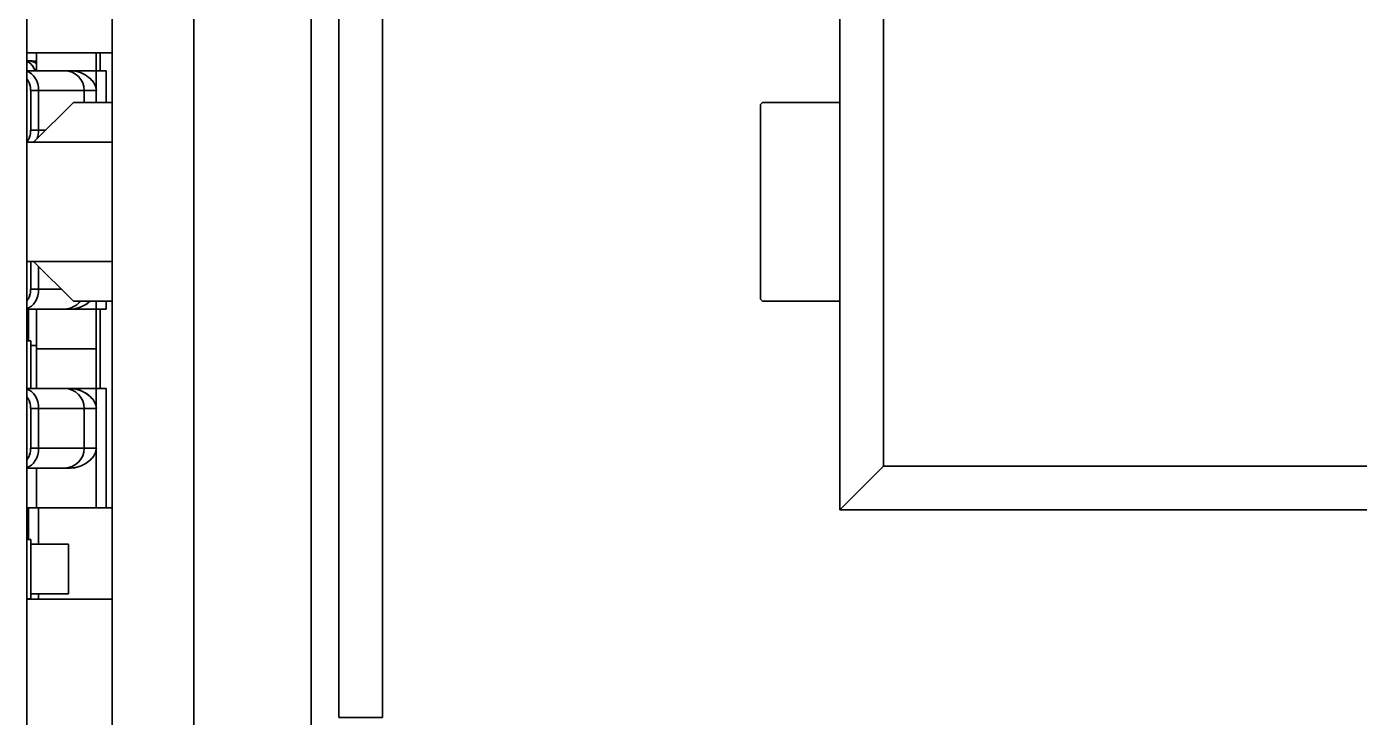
# Model space of a CAD drawing. Extents: x 146 to 1134, y 78 to 926.
# Drawn here: x 676.56 to 683.26, y 352.51 to 355.99 of the extents above; entities that cross this region are included whole.
import ezdxf

# ---------------------------------------------------------------- set-up
doc = ezdxf.new("R2010")
doc.units = 0

msp = doc.modelspace()

# ---------------------------------------------------------------- linework, layer by layer
at = {"color": 7, "lineweight": 35}
msp.add_line((676.5588, 330.1072), (676.5588, 371.6772), dxfattribs=at)
msp.add_line((676.5588, 330.1072), (676.5588, 371.6772), dxfattribs=at)
at = {"color": 7, "lineweight": 35, "ltscale": 0.301}
for p, q in [((676.9888, 350.3372), (676.9888, 362.3772)), ((676.9888, 362.3772), (676.9888, 350.3372)), ((676.9888, 362.3772), (676.9888, 350.3372))]:
    msp.add_line(p, q, dxfattribs=at)
at = {"color": 7, "lineweight": 35, "ltscale": 0.278}
for p, q in [((677.3989, 361.9172), (677.3989, 350.7972)), ((677.3989, 350.7972), (677.3989, 361.9172))]:
    msp.add_line(p, q, dxfattribs=at)
at = {"color": 7, "lineweight": 35, "ltscale": 0.2075}
msp.add_line((677.9888, 352.2072), (677.9888, 360.5072), dxfattribs=at)
msp.add_line((677.9888, 352.2072), (677.9888, 360.5072), dxfattribs=at)
at = {"color": 7, "lineweight": 35, "ltscale": 0.19225}
for p, q in [((678.1295, 352.5122), (678.1295, 360.2022)), ((678.1295, 360.2022), (678.1295, 352.5122)), ((678.3489, 352.5122), (678.3489, 360.2022)), ((678.3489, 352.5122), (678.3489, 360.2022))]:
    msp.add_line(p, q, dxfattribs=at)
at = {"color": 7, "lineweight": 35, "ltscale": 0.139999}
msp.add_line((680.6489, 353.5572), (680.6489, 359.1572), dxfattribs=at)
msp.add_line((680.6489, 353.5572), (680.6489, 359.1572), dxfattribs=at)
at = {"color": 7, "lineweight": 35, "ltscale": 0.129031}
msp.add_line((680.8682, 358.9378), (680.8682, 353.7766), dxfattribs=at)
msp.add_line((680.8682, 358.9378), (680.8682, 353.7766), dxfattribs=at)
at = {"color": 7, "lineweight": 35, "ltscale": 0.0325}
msp.add_line((680.6489, 357.0072), (680.6489, 355.7072), dxfattribs=at)
at = {"color": 7, "lineweight": 35, "ltscale": 0.010751}
msp.add_line((676.5588, 355.8572), (676.9889, 355.8572), dxfattribs=at)
at = {"color": 7, "lineweight": 35, "ltscale": 0.01075}
for p, q in [((676.5588, 355.8572), (676.9888, 355.8572)), ((676.9888, 355.8572), (676.5588, 355.8572)), ((676.5588, 355.4072), (676.9888, 355.4072)), ((676.5588, 355.4072), (676.9888, 355.4072)), ((676.9888, 355.4072), (676.5588, 355.4072)), ((676.9888, 354.8072), (676.5588, 354.8072)), ((676.9888, 354.8072), (676.5588, 354.8072)), ((676.5588, 354.8072), (676.9888, 354.8072)), ((676.9888, 353.1072), (676.5588, 353.1072)), ((676.5588, 353.1072), (676.9888, 353.1072))]:
    msp.add_line(p, q, dxfattribs=at)
at = {"color": 7, "lineweight": 35, "ltscale": 0.002248}
for p, q in [((676.6088, 355.7672), (676.6088, 355.8571)), ((676.6088, 355.8571), (676.6088, 355.7672)), ((676.9089, 355.8571), (676.9089, 355.7672))]:
    msp.add_line(p, q, dxfattribs=at)
at = {"color": 7, "lineweight": 35, "ltscale": 0.000774384}
for p, q in [((676.6088, 355.8571), (676.6088, 355.8262)), ((676.9089, 355.8571), (676.9089, 355.8262))]:
    msp.add_line(p, q, dxfattribs=at)
at = {"color": 7, "lineweight": 35, "ltscale": 0.001475}
for p, q in [((676.6088, 355.8262), (676.6088, 355.7672)), ((676.9089, 355.8262), (676.9089, 355.7672)), ((676.6088, 354.5672), (676.6088, 354.5082)), ((676.9089, 354.5672), (676.9089, 354.5082)), ((676.6088, 354.2262), (676.6088, 354.1672)), ((676.9089, 354.2262), (676.9089, 354.1672))]:
    msp.add_line(p, q, dxfattribs=at)
at = {"color": 7, "lineweight": 35, "ltscale": 0.00225}
msp.add_line((676.9288, 355.8572), (676.9288, 355.7672), dxfattribs=at)
msp.add_line((676.9288, 355.8572), (676.9288, 355.7672), dxfattribs=at)
at = {"color": 7, "lineweight": 35, "ltscale": 0.00625}
for p, q in [((676.9888, 355.8572), (676.9888, 355.6072)), ((676.9888, 355.8572), (676.9888, 355.6072)), ((676.7689, 353.1332), (676.7689, 353.3832)), ((676.7689, 353.1332), (676.7689, 353.3832))]:
    msp.add_line(p, q, dxfattribs=at)
at = {"color": 7, "lineweight": 35, "ltscale": 0.000344849}
msp.add_line((676.5588, 355.8172), (676.5726, 355.8172), dxfattribs=at)
at = {"color": 7, "lineweight": 35, "ltscale": 0.000479126}
msp.add_line((676.578, 355.8172), (676.5588, 355.8172), dxfattribs=at)
at = {"color": 7, "lineweight": 35, "ltscale": 0.003192}
for p, q in [((676.6865, 355.7672), (676.5588, 355.7672)), ((676.6865, 354.5672), (676.5588, 354.5672)), ((676.6865, 354.1672), (676.5588, 354.1672)), ((676.6865, 353.7672), (676.5588, 353.7672))]:
    msp.add_line(p, q, dxfattribs=at)
at = {"color": 7, "lineweight": 35, "ltscale": 0.00475}
for p, q in [((676.7488, 355.7672), (676.5588, 355.7672)), ((676.5588, 354.5672), (676.7488, 354.5672)), ((676.7488, 354.1672), (676.5588, 354.1672)), ((676.5588, 353.7672), (676.7488, 353.7672)), ((676.5789, 353.3832), (676.7689, 353.3832)), ((676.7689, 353.3832), (676.5789, 353.3832)), ((676.5789, 353.1332), (676.7689, 353.1332)), ((676.7689, 353.1332), (676.5789, 353.1332))]:
    msp.add_line(p, q, dxfattribs=at)
at = {"color": 7, "lineweight": 35, "ltscale": 5.87463e-05}
for p, q in [((676.5588, 355.7672), (676.5588, 355.7648)), ((676.5588, 354.5695), (676.5588, 354.5672)), ((676.5588, 354.1672), (676.5588, 354.1648)), ((676.5588, 353.7695), (676.5588, 353.7672))]:
    msp.add_line(p, q, dxfattribs=at)
at = {"color": 7, "lineweight": 35, "ltscale": 0.000267792}
for p, q in [((676.5589, 355.7612), (676.5589, 355.7505)), ((676.5589, 353.7839), (676.5589, 353.7732))]:
    msp.add_line(p, q, dxfattribs=at)
at = {"color": 7, "lineweight": 35, "ltscale": 0.000131226}
msp.add_line((676.5726, 355.8172), (676.5779, 355.8172), dxfattribs=at)
at = {"color": 7, "lineweight": 35, "ltscale": 0.000373314}
msp.add_line((676.5955, 355.7806), (676.6019, 355.7671), dxfattribs=at)
at = {"color": 7, "lineweight": 35, "ltscale": 0.000372627}
msp.add_line((676.5955, 355.7806), (676.6019, 355.7672), dxfattribs=at)
at = {"color": 7, "lineweight": 35, "ltscale": 0.000371279}
msp.add_line((676.6019, 355.7672), (676.5955, 355.7806), dxfattribs=at)
at = {"color": 7, "lineweight": 35, "ltscale": 0.000250676}
msp.add_line((676.6019, 355.7672), (676.5978, 355.7763), dxfattribs=at)
at = {"color": 7, "lineweight": 35, "ltscale": 0.001558}
for p, q in [((676.7488, 355.7672), (676.6865, 355.7672)), ((676.7488, 354.5672), (676.6865, 354.5672)), ((676.7488, 354.1672), (676.6865, 354.1672)), ((676.7488, 353.7672), (676.6865, 353.7672))]:
    msp.add_line(p, q, dxfattribs=at)
at = {"color": 7, "lineweight": 35, "ltscale": 0.000746155}
for p, q in [((676.7787, 355.7672), (676.7488, 355.7672)), ((676.7787, 355.7672), (676.7488, 355.7672)), ((676.7787, 354.5672), (676.7488, 354.5672)), ((676.7488, 354.5672), (676.7787, 354.5672)), ((676.7787, 354.1672), (676.7488, 354.1672)), ((676.7787, 354.1672), (676.7488, 354.1672)), ((676.7787, 353.7672), (676.7488, 353.7672)), ((676.7488, 353.7672), (676.7787, 353.7672))]:
    msp.add_line(p, q, dxfattribs=at)
at = {"color": 7, "lineweight": 35, "ltscale": 0.003999}
for p, q in [((676.9089, 355.7672), (676.7489, 355.7672)), ((676.7489, 355.7672), (676.9089, 355.7672)), ((676.9089, 354.1672), (676.7489, 354.1672)), ((676.7489, 354.1672), (676.9089, 354.1672))]:
    msp.add_line(p, q, dxfattribs=at)
at = {"color": 7, "lineweight": 35, "ltscale": 0.000744629}
for p, q in [((676.7787, 355.7672), (676.7489, 355.7672)), ((676.7787, 354.1672), (676.7489, 354.1672))]:
    msp.add_line(p, q, dxfattribs=at)
at = {"color": 7, "lineweight": 35, "ltscale": 0.000883484}
for p, q in [((676.9442, 355.7672), (676.9089, 355.7672)), ((676.5735, 354.5672), (676.6088, 354.5672)), ((676.9089, 354.5672), (676.9442, 354.5672)), ((676.9442, 354.1672), (676.9089, 354.1672)), ((676.6088, 353.5672), (676.5735, 353.5672)), ((676.9442, 353.5672), (676.9089, 353.5672))]:
    msp.add_line(p, q, dxfattribs=at)
at = {"color": 7, "lineweight": 35, "ltscale": 0.004}
for p, q in [((676.9089, 355.6072), (676.9089, 355.7672)), ((676.9089, 355.7672), (676.9089, 355.6072)), ((676.9589, 355.6072), (676.9589, 355.7672)), ((676.9589, 355.6072), (676.9589, 355.7672)), ((676.9589, 355.7672), (676.9589, 355.6072)), ((676.9589, 355.7672), (676.9589, 355.6072))]:
    msp.add_line(p, q, dxfattribs=at)
at = {"color": 7, "lineweight": 35, "ltscale": 0.00125}
for p, q in [((676.9589, 355.7672), (676.9089, 355.7672)), ((676.6088, 354.5672), (676.5588, 354.5672)), ((676.5588, 354.5672), (676.6088, 354.5672)), ((676.5588, 354.5672), (676.6088, 354.5672)), ((676.6088, 354.5672), (676.5588, 354.5672)), ((676.5588, 354.5672), (676.6088, 354.5672)), ((676.6088, 354.5672), (676.5588, 354.5672)), ((676.6088, 354.5672), (676.5588, 354.5672)), ((676.9089, 354.5672), (676.9589, 354.5672)), ((676.9589, 354.1672), (676.9089, 354.1672)), ((676.6088, 353.5672), (676.5588, 353.5672)), ((676.5588, 353.5672), (676.6088, 353.5672)), ((676.6088, 353.5672), (676.5588, 353.5672)), ((676.5588, 353.5672), (676.6088, 353.5672)), ((676.9589, 353.5672), (676.9089, 353.5672)), ((676.9089, 353.5672), (676.9589, 353.5672)), ((676.9089, 353.5672), (676.9589, 353.5672)), ((676.9589, 353.5672), (676.9089, 353.5672))]:
    msp.add_line(p, q, dxfattribs=at)
at = {"color": 7, "lineweight": 35, "ltscale": 0.000366211}
for p, q in [((676.9589, 355.7672), (676.9442, 355.7672)), ((676.5588, 354.5672), (676.5735, 354.5672)), ((676.9442, 354.5672), (676.9589, 354.5672)), ((676.9589, 354.1672), (676.9442, 354.1672)), ((676.5735, 353.5672), (676.5588, 353.5672)), ((676.9589, 353.5672), (676.9442, 353.5672))]:
    msp.add_line(p, q, dxfattribs=at)
at = {"color": 7, "lineweight": 35, "ltscale": 0.002499}
for p, q in [((680.6489, 355.6072), (680.6489, 355.7072)), ((680.6489, 355.7072), (680.6489, 355.6072))]:
    msp.add_line(p, q, dxfattribs=at)
at = {"color": 7, "lineweight": 35, "ltscale": 0.03}
msp.add_line((680.6489, 354.5072), (680.6489, 355.7072), dxfattribs=at)
at = {"color": 7, "lineweight": 35, "ltscale": 0.005}
for p, q in [((676.5789, 355.4672), (676.5789, 355.6672)), ((676.5789, 355.6672), (676.5789, 355.4672)), ((676.6188, 355.6672), (676.6188, 355.4672)), ((676.6188, 355.6672), (676.6188, 355.4672)), ((676.6088, 354.3672), (676.6088, 354.5672)), ((676.6088, 354.5672), (676.6088, 354.3672)), ((676.9089, 354.5672), (676.9089, 354.3672)), ((676.6088, 354.1672), (676.6088, 354.3672)), ((676.6088, 354.3672), (676.6088, 354.1672)), ((676.9089, 354.3672), (676.9089, 354.1672)), ((676.5789, 353.8672), (676.5789, 354.0672)), ((676.5789, 354.0672), (676.5789, 353.8672)), ((676.6188, 354.0672), (676.6188, 353.8672)), ((676.6188, 354.0672), (676.6188, 353.8672)), ((676.8483, 353.8672), (676.8483, 354.0672)), ((676.8483, 353.8672), (676.8483, 354.0672)), ((676.9089, 354.0672), (676.9089, 353.8672)), ((676.9089, 353.8672), (676.9089, 354.0672)), ((676.6088, 353.5672), (676.6088, 353.7672)), ((676.6088, 353.7672), (676.6088, 353.5672)), ((676.9589, 353.5672), (676.9589, 353.7672))]:
    msp.add_line(p, q, dxfattribs=at)
at = {"color": 7, "lineweight": 35, "ltscale": 0.000999451}
for p, q in [((676.5789, 355.6672), (676.6188, 355.6672)), ((676.5789, 355.6672), (676.6188, 355.6672)), ((676.6188, 355.4672), (676.5789, 355.4672)), ((676.6188, 355.4672), (676.5789, 355.4672)), ((676.6188, 354.6672), (676.5789, 354.6672)), ((676.6188, 354.6672), (676.5789, 354.6672)), ((676.5789, 354.0672), (676.6188, 354.0672)), ((676.5789, 354.0672), (676.6188, 354.0672)), ((676.6188, 353.8672), (676.5789, 353.8672)), ((676.6188, 353.8672), (676.5789, 353.8672)), ((676.6188, 353.1332), (676.5789, 353.1332))]:
    msp.add_line(p, q, dxfattribs=at)
at = {"color": 7, "lineweight": 35, "ltscale": 0.005736}
for p, q in [((676.8483, 355.6672), (676.6188, 355.6672)), ((676.6188, 355.6672), (676.8483, 355.6672)), ((676.8483, 354.0672), (676.6188, 354.0672)), ((676.6188, 354.0672), (676.8483, 354.0672)), ((676.6188, 353.8672), (676.8483, 353.8672)), ((676.8483, 353.8672), (676.6188, 353.8672))]:
    msp.add_line(p, q, dxfattribs=at)
at = {"color": 7, "lineweight": 35, "ltscale": 0.0015}
for p, q in [((676.8483, 355.6072), (676.8483, 355.6672)), ((676.8483, 355.6072), (676.8483, 355.6672)), ((676.9089, 355.6672), (676.9089, 355.6072)), ((676.9089, 355.6072), (676.9089, 355.6672)), ((676.9888, 353.5672), (676.9288, 353.5672))]:
    msp.add_line(p, q, dxfattribs=at)
at = {"color": 7, "lineweight": 35, "ltscale": 0.001515}
for p, q in [((676.8483, 355.6672), (676.9089, 355.6672)), ((676.8483, 355.6672), (676.9089, 355.6672)), ((676.8483, 354.0672), (676.9089, 354.0672)), ((676.8483, 354.0672), (676.9089, 354.0672)), ((676.9089, 353.8672), (676.8483, 353.8672)), ((676.9089, 353.8672), (676.8483, 353.8672))]:
    msp.add_line(p, q, dxfattribs=at)
at = {"color": 7, "lineweight": 35, "ltscale": 0.007071}
for p, q in [((676.5936, 355.4072), (676.7936, 355.6072)), ((676.5936, 355.4072), (676.7936, 355.6072)), ((676.7936, 355.6072), (676.5936, 355.4072)), ((676.7936, 354.6072), (676.5936, 354.8072)), ((676.7936, 354.6072), (676.5936, 354.8072)), ((676.5936, 354.8072), (676.7936, 354.6072))]:
    msp.add_line(p, q, dxfattribs=at)
at = {"color": 7, "lineweight": 35, "ltscale": 0.004881}
for p, q in [((676.7936, 355.6072), (676.9888, 355.6072)), ((676.9888, 355.6072), (676.7936, 355.6072)), ((676.9888, 354.6072), (676.7936, 354.6072)), ((676.9888, 354.6072), (676.7936, 354.6072))]:
    msp.add_line(p, q, dxfattribs=at)
at = {"color": 7, "lineweight": 35, "ltscale": 0.000354439}
msp.add_line((680.2589, 355.6072), (680.2488, 355.5971), dxfattribs=at)
at = {"color": 7, "lineweight": 35, "ltscale": 0.0245}
msp.add_line((680.2488, 354.6172), (680.2488, 355.5972), dxfattribs=at)
at = {"color": 7, "lineweight": 35, "ltscale": 0.000345807}
msp.add_line((680.2589, 355.6072), (680.2491, 355.5974), dxfattribs=at)
at = {"color": 7, "lineweight": 35, "ltscale": 0.009752}
for p, q in [((680.6489, 355.6072), (680.2589, 355.6072)), ((680.2589, 354.6072), (680.6489, 354.6072))]:
    msp.add_line(p, q, dxfattribs=at)
at = {"color": 7, "lineweight": 35, "ltscale": 0.004854}
for p, q in [((680.2589, 355.6072), (680.453, 355.6072)), ((680.2589, 354.6072), (680.453, 354.6072))]:
    msp.add_line(p, q, dxfattribs=at)
at = {"color": 7, "lineweight": 35, "ltscale": 0.004898}
for p, q in [((680.453, 355.6072), (680.6489, 355.6072)), ((680.453, 354.6072), (680.6489, 354.6072))]:
    msp.add_line(p, q, dxfattribs=at)
at = {"color": 7, "lineweight": 35, "ltscale": 0.000868225}
for p, q in [((676.6188, 355.4672), (676.6536, 355.4672)), ((676.6536, 355.4672), (676.6188, 355.4672)), ((676.5936, 354.8072), (676.5588, 354.8072)), ((676.5936, 354.8072), (676.5588, 354.8072))]:
    msp.add_line(p, q, dxfattribs=at)
at = {"color": 7, "lineweight": 35, "ltscale": 0.0035}
for p, q in [((676.5789, 354.6672), (676.5789, 354.8072)), ((676.5789, 354.8072), (676.5789, 354.6672))]:
    msp.add_line(p, q, dxfattribs=at)
at = {"color": 7, "lineweight": 35, "ltscale": 0.002869}
for p, q in [((676.6188, 354.7819), (676.6188, 354.6672)), ((676.6188, 354.7819), (676.6188, 354.6672)), ((676.6188, 354.6672), (676.7336, 354.6672)), ((676.7336, 354.6672), (676.6188, 354.6672))]:
    msp.add_line(p, q, dxfattribs=at)
at = {"color": 7, "lineweight": 35, "ltscale": 0.000268555}
for p, q in [((676.5589, 354.5839), (676.5589, 354.5732)), ((676.5695, 354.5172), (676.5587, 354.5172)), ((676.5589, 354.1612), (676.5589, 354.1505))]:
    msp.add_line(p, q, dxfattribs=at)
at = {"color": 7, "lineweight": 35, "ltscale": 0.00414}
msp.add_line((676.5688, 354.4082), (676.5688, 354.5738), dxfattribs=at)
at = {"color": 7, "lineweight": 35, "ltscale": 0.003975}
for p, q in [((676.5688, 354.5672), (676.5688, 354.4082)), ((676.5688, 354.5672), (676.5688, 354.4082)), ((676.5688, 353.4082), (676.5688, 353.5672)), ((676.5688, 353.5672), (676.5688, 353.4082)), ((676.5688, 353.5672), (676.5688, 353.4082))]:
    msp.add_line(p, q, dxfattribs=at)
at = {"color": 7, "lineweight": 35, "ltscale": 0.007501}
for p, q in [((676.9089, 354.5672), (676.6088, 354.5672)), ((676.6088, 354.5672), (676.9089, 354.5672)), ((676.6088, 354.5672), (676.9089, 354.5672)), ((676.9089, 354.5672), (676.6088, 354.5672)), ((676.9089, 354.5672), (676.6088, 354.5672)), ((676.9089, 354.3672), (676.6088, 354.3672)), ((676.6088, 354.3672), (676.9089, 354.3672)), ((676.9089, 353.5672), (676.6088, 353.5672)), ((676.6088, 353.5672), (676.9089, 353.5672)), ((676.6088, 353.5672), (676.9089, 353.5672)), ((676.9089, 353.5672), (676.6088, 353.5672)), ((676.9089, 353.5672), (676.6088, 353.5672)), ((676.6088, 353.5672), (676.9089, 353.5672)), ((676.6088, 353.5672), (676.9089, 353.5672)), ((676.9089, 353.5672), (676.6088, 353.5672))]:
    msp.add_line(p, q, dxfattribs=at)
at = {"color": 7, "lineweight": 35, "ltscale": 0.004247}
for p, q in [((676.6088, 354.5672), (676.7787, 354.5672)), ((676.6088, 353.7672), (676.7787, 353.7672))]:
    msp.add_line(p, q, dxfattribs=at)
at = {"color": 7, "lineweight": 35, "ltscale": 0.000494001}
msp.add_line((676.8624, 354.5948), (676.8779, 354.6072), dxfattribs=at)
at = {"color": 7, "lineweight": 35, "ltscale": 0.000499979}
msp.add_line((676.8624, 354.5945), (676.8779, 354.6071), dxfattribs=at)
at = {"color": 7, "lineweight": 35, "ltscale": 0.001}
for p, q in [((676.9089, 354.5672), (676.9089, 354.6072)), ((676.9089, 354.6072), (676.9089, 354.5672)), ((676.9589, 354.5672), (676.9589, 354.6072)), ((676.9589, 354.5672), (676.9589, 354.6072))]:
    msp.add_line(p, q, dxfattribs=at)
at = {"color": 7, "lineweight": 35, "ltscale": 0.000498962}
for p, q in [((676.9089, 354.5672), (676.9288, 354.5672)), ((676.9288, 353.5672), (676.9089, 353.5672)), ((676.9089, 353.5672), (676.9288, 353.5672)), ((676.9089, 353.5672), (676.9288, 353.5672))]:
    msp.add_line(p, q, dxfattribs=at)
at = {"color": 7, "lineweight": 35, "ltscale": 0.01}
for p, q in [((676.9288, 354.5672), (676.9288, 354.1672)), ((676.9288, 354.5672), (676.9288, 354.1672)), ((676.9589, 354.1672), (676.9589, 353.7672)), ((676.9589, 353.7672), (676.9589, 354.1672)), ((676.9589, 354.1672), (676.9589, 353.7672))]:
    msp.add_line(p, q, dxfattribs=at)
at = {"color": 7, "lineweight": 35, "ltscale": 0.000750732}
msp.add_line((676.9589, 354.5672), (676.9288, 354.5672), dxfattribs=at)
at = {"color": 7, "lineweight": 35, "ltscale": 0.0375}
msp.add_line((676.9888, 354.6072), (676.9888, 353.1072), dxfattribs=at)
msp.add_line((676.9888, 354.6072), (676.9888, 353.1072), dxfattribs=at)
at = {"color": 7, "lineweight": 35, "ltscale": 0.000353899}
msp.add_line((680.2488, 354.6172), (680.2589, 354.6072), dxfattribs=at)
at = {"color": 7, "lineweight": 35, "ltscale": 0.000345267}
msp.add_line((680.2491, 354.6169), (680.2589, 354.6072), dxfattribs=at)
at = {"color": 7, "lineweight": 35, "ltscale": 0.002614}
msp.add_line((680.3634, 354.6072), (680.2589, 354.6072), dxfattribs=at)
at = {"color": 7, "lineweight": 35, "ltscale": 0.007137}
msp.add_line((680.3634, 354.6072), (680.6489, 354.6072), dxfattribs=at)
at = {"color": 7, "lineweight": 35, "ltscale": 0.002504}
msp.add_line((680.5488, 354.6072), (680.649, 354.6072), dxfattribs=at)
at = {"color": 7, "lineweight": 35, "ltscale": 8.8501e-05}
msp.add_line((680.6453, 354.6072), (680.6489, 354.6072), dxfattribs=at)
at = {"color": 7, "lineweight": 35, "ltscale": 0.0025}
for p, q in [((680.6489, 354.5072), (680.6489, 354.6072)), ((680.6489, 354.6072), (680.6489, 354.5072)), ((676.9089, 354.1672), (676.9089, 354.0672))]:
    msp.add_line(p, q, dxfattribs=at)
at = {"color": 7, "lineweight": 35, "ltscale": 0.000300897}
msp.add_line((676.5688, 354.5238), (676.5588, 354.5172), dxfattribs=at)
at = {"color": 7, "lineweight": 35, "ltscale": 0.000295825}
msp.add_line((676.5687, 354.5237), (676.5588, 354.5172), dxfattribs=at)
at = {"color": 7, "lineweight": 35, "ltscale": 0.000292437}
for p, q in [((676.5588, 354.5172), (676.5686, 354.5236)), ((676.5686, 354.5236), (676.5588, 354.5172))]:
    msp.add_line(p, q, dxfattribs=at)
at = {"color": 7, "lineweight": 35, "ltscale": 0.00024597}
for p, q in [((676.5588, 354.5172), (676.5687, 354.5177)), ((676.5687, 354.5177), (676.5588, 354.5172))]:
    msp.add_line(p, q, dxfattribs=at)
at = {"color": 7, "lineweight": 35, "ltscale": 0.000248718}
msp.add_line((676.5688, 354.5172), (676.5588, 354.5172), dxfattribs=at)
at = {"color": 7, "lineweight": 35, "ltscale": 0.000274658}
msp.add_line((676.5698, 354.5172), (676.5588, 354.5172), dxfattribs=at)
at = {"color": 7, "lineweight": 35, "ltscale": 0.000265503}
msp.add_line((676.5588, 354.5172), (676.5695, 354.5172), dxfattribs=at)
at = {"color": 7, "lineweight": 35, "ltscale": 0.003525}
for p, q in [((676.6088, 354.5082), (676.6088, 354.3672)), ((676.9089, 354.5082), (676.9089, 354.3672))]:
    msp.add_line(p, q, dxfattribs=at)
at = {"color": 7, "lineweight": 35, "ltscale": 0.02375}
msp.add_line((680.6489, 354.5072), (680.6489, 353.5572), dxfattribs=at)
at = {"color": 7, "lineweight": 35, "ltscale": 0.000500488}
for p, q in [((676.5789, 354.4082), (676.5588, 354.4082)), ((676.5588, 354.4082), (676.5789, 354.4082)), ((676.5789, 353.4082), (676.5588, 353.4082)), ((676.5588, 353.4082), (676.5789, 353.4082)), ((676.5588, 353.1082), (676.5789, 353.1082)), ((676.5789, 353.1082), (676.5588, 353.1082)), ((676.5789, 353.1082), (676.5588, 353.1082))]:
    msp.add_line(p, q, dxfattribs=at)
at = {"color": 7, "lineweight": 35, "ltscale": 0.006025}
for p, q in [((676.5789, 354.1672), (676.5789, 354.4082)), ((676.5789, 354.4082), (676.5789, 354.1672))]:
    msp.add_line(p, q, dxfattribs=at)
at = {"color": 7, "lineweight": 35, "ltscale": 0.000749207}
for p, q in [((676.5789, 354.3832), (676.6088, 354.3832)), ((676.6088, 354.3832), (676.5789, 354.3832))]:
    msp.add_line(p, q, dxfattribs=at)
at = {"color": 7, "lineweight": 35, "ltscale": 0.003526}
for p, q in [((676.6088, 354.3672), (676.6088, 354.2262)), ((676.9089, 354.3672), (676.9089, 354.2262))]:
    msp.add_line(p, q, dxfattribs=at)
at = {"color": 7, "lineweight": 35, "ltscale": 0.015}
for p, q in [((676.9089, 353.5672), (676.9089, 354.1672)), ((676.9589, 353.5672), (676.9589, 354.1672)), ((676.9589, 353.5672), (676.9589, 354.1672))]:
    msp.add_line(p, q, dxfattribs=at)
at = {"color": 7, "lineweight": 35, "ltscale": 0.0075}
for p, q in [((676.9089, 353.8672), (676.9089, 353.5672)), ((676.5789, 353.1082), (676.5789, 353.4082)), ((676.5789, 353.4082), (676.5789, 353.1082))]:
    msp.add_line(p, q, dxfattribs=at)
at = {"color": 7, "lineweight": 35, "ltscale": 0.007756}
for p, q in [((680.6489, 353.5572), (680.8682, 353.7766)), ((680.8682, 353.7766), (680.6489, 353.5572))]:
    msp.add_line(p, q, dxfattribs=at)
at = {"color": 7, "lineweight": 35, "ltscale": 0.06853}
msp.add_line((680.8682, 353.7766), (683.6094, 353.7766), dxfattribs=at)
msp.add_line((680.8682, 353.7766), (683.6094, 353.7766), dxfattribs=at)
at = {"color": 7, "lineweight": 35, "ltscale": 0.0046}
for p, q in [((676.6188, 353.5672), (676.6188, 353.3832)), ((676.6188, 353.5672), (676.6188, 353.3832)), ((676.6188, 353.3832), (676.6188, 353.5672))]:
    msp.add_line(p, q, dxfattribs=at)
at = {"color": 7, "lineweight": 35, "ltscale": 0.001501}
msp.add_line((676.9288, 353.5672), (676.9889, 353.5672), dxfattribs=at)
msp.add_line((676.9288, 353.5672), (676.9889, 353.5672), dxfattribs=at)
at = {"color": 7, "lineweight": 35, "ltscale": 0.0795}
for p, q in [((680.6489, 353.5572), (683.8289, 353.5572)), ((683.8289, 353.5572), (680.6489, 353.5572)), ((683.8289, 353.5572), (680.6489, 353.5572))]:
    msp.add_line(p, q, dxfattribs=at)
at = {"color": 7, "lineweight": 35, "ltscale": 0.000250244}
msp.add_line((676.5688, 353.5192), (676.5588, 353.5192), dxfattribs=at)
msp.add_line((676.5688, 353.5192), (676.5588, 353.5192), dxfattribs=at)
at = {"color": 7, "lineweight": 35, "ltscale": 0.000256461}
msp.add_line((676.5684, 353.5132), (676.5588, 353.5168), dxfattribs=at)
at = {"color": 7, "lineweight": 35, "ltscale": 0.000257887}
msp.add_line((676.5588, 353.5168), (676.5685, 353.5132), dxfattribs=at)
at = {"color": 7, "lineweight": 35, "ltscale": 0.000482974}
msp.add_line((676.5588, 353.4792), (676.569, 353.4627), dxfattribs=at)
at = {"color": 7, "lineweight": 35, "ltscale": 0.000486227}
msp.add_line((676.5588, 353.4792), (676.569, 353.4626), dxfattribs=at)
at = {"color": 7, "lineweight": 35, "ltscale": 0.025}
msp.add_line((676.5588, 352.1072), (676.5588, 353.1072), dxfattribs=at)
msp.add_line((676.5588, 352.1072), (676.5588, 353.1072), dxfattribs=at)
at = {"color": 7, "lineweight": 35, "ltscale": 0.003751}
msp.add_line((676.7689, 353.1332), (676.6188, 353.1332), dxfattribs=at)
at = {"color": 7, "lineweight": 35, "ltscale": 0.000650024}
for p, q in [((676.6188, 353.1332), (676.6188, 353.1072)), ((676.6188, 353.1332), (676.6188, 353.1072)), ((676.6188, 353.1072), (676.6188, 353.1332))]:
    msp.add_line(p, q, dxfattribs=at)
at = {"color": 7, "lineweight": 35, "ltscale": 0.005486}
msp.add_line((678.1295, 352.5122), (678.3489, 352.5122), dxfattribs=at)
msp.add_line((678.1295, 352.5122), (678.3489, 352.5122), dxfattribs=at)
at = {"color": 7, "lineweight": 35}
for centre, radius, start, end in [((676.5588, 355.7199), 0.0973, 59.04067, 89.97064), ((676.5588, 355.7199), 0.0973, 59.04119, 89.97065), ((676.5083, 355.73), 0.1008, 30.11783, 59.88863), ((676.5089, 355.7306), 0.1, 30, 60), ((676.5086, 355.7302), 0.1004, 21.56313, 59.93117), ((676.578, 355.717), 0.1002, 72.09836, 89.99084), ((676.7485, 355.6675), 0.0997, 359.80469, 89.80335), ((676.7485, 355.6675), 0.0997, 359.80469, 89.80335), ((676.7778, 355.6246), 0.1426, 53.69522, 89.64691), ((676.7781, 355.6273), 0.1399, 71.52202, 89.77142), ((676.7747, 355.6153), 0.1524, 54.9284, 71.72802), ((676.4814, 355.668), 0.0975, 359.50497, 37.36493), ((676.4788, 355.6672), 0.1, 0, 36.8699), ((676.8157, 355.6568), 0.0943, 6.3328, 60.62601), ((676.7831, 355.6267), 0.1381, 36.52138, 55.08554), ((676.835, 355.6642), 0.0741, 2.28575, 37.0564), ((676.4814, 355.4663), 0.0975, 322.63507, 0.49503), ((676.4788, 355.4672), 0.1, 323.1301, 360), ((676.4924, 355.4668), 0.1265, 340.88516, 0.15956), ((676.4924, 355.4668), 0.1265, 340.91654, 0.15875), ((676.4814, 354.6663), 0.0975, 322.63507, 0.49503), ((676.4788, 354.6672), 0.1, 323.1301, 360), ((676.7488, 354.6664), 0.0992, 270.05286, 323.38308), ((676.7488, 354.6664), 0.0992, 270.05286, 323.38308), ((676.7781, 354.7071), 0.1399, 270.23056, 288.56346), ((676.7778, 354.7098), 0.1427, 270.3575, 306.37576), ((676.7747, 354.7191), 0.1524, 288.35349, 305.15081), ((676.7485, 354.0675), 0.0997, 359.80469, 89.80335), ((676.7485, 354.0675), 0.0997, 359.80469, 89.80335), ((676.7778, 354.0246), 0.1426, 53.69522, 89.64691), ((676.7781, 354.0273), 0.1399, 71.52202, 89.77142), ((676.7747, 354.0153), 0.1524, 54.9284, 71.72802), ((676.4814, 354.068), 0.0975, 359.50497, 37.36493), ((676.4788, 354.0672), 0.1, 0, 36.8699), ((676.8157, 354.0568), 0.0943, 6.3328, 60.62601), ((676.7831, 354.0267), 0.1381, 36.52138, 55.08554), ((676.835, 354.0642), 0.0741, 2.28575, 37.0564), ((676.4814, 353.8663), 0.0975, 322.63507, 0.49503), ((676.4788, 353.8672), 0.1, 323.1301, 360), ((676.7485, 353.8668), 0.0997, 270.19665, 0.19531), ((676.7485, 353.8668), 0.0997, 270.19665, 0.19531), ((676.8157, 353.8774), 0.0942, 299.51364, 353.70016), ((676.7834, 353.9073), 0.1377, 304.98483, 323.56591), ((676.835, 353.8701), 0.074, 323.02164, 357.7287), ((676.7781, 353.907), 0.1399, 270.23056, 288.56346), ((676.7778, 353.9098), 0.1427, 270.3575, 306.37576), ((676.7747, 353.9191), 0.1524, 288.35349, 305.15081)]:
    msp.add_arc(centre, radius, start, end, dxfattribs=at)
for centre, start_param, end_param in [((676.5424, 355.6672), 1.570796, 2.924642), ((676.5424, 355.6672), 1.570796, 2.924642), ((676.5424, 354.6672), 0.216951, 1.570796), ((676.5424, 354.6672), 0.216951, 1.570796), ((676.5424, 354.0672), 1.570796, 2.924642), ((676.5424, 354.0672), 1.570796, 2.924642), ((676.5424, 353.8672), 0.216951, 1.570796), ((676.5424, 353.8672), 0.216951, 1.570796)]:
    msp.add_ellipse(centre, major_axis=(0, -0.1), ratio=0.764665, start_param=start_param, end_param=end_param, dxfattribs=at)

doc.saveas('drawing.dxf')
